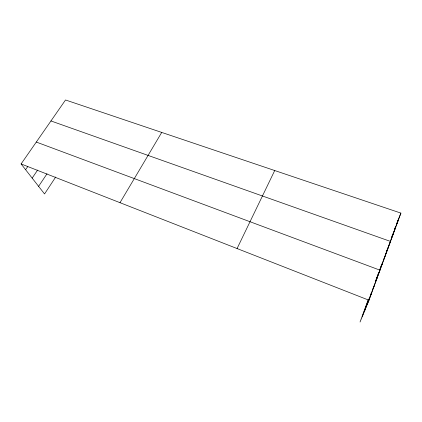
<?xml version="1.0" encoding="UTF-8"?>
<svg xmlns="http://www.w3.org/2000/svg" width="422" height="422" viewBox="0 0 422 422"><rect width="100%" height="100%" fill="white"/><g stroke="black" fill="none" stroke-linecap="round" stroke-linejoin="round"><path stroke-width="0.63" d="M367.24 304.489L372.71 289.561M372.932 288.949L375.174 282.83M380.691 267.775L375.401 282.218L377.289 277.565M380.908 267.184L388.208 247.266L387.09 249.998M390.798 240.192L388.419 246.685L390.524 241.431L50.956 120.95M393.367 233.176L391.015 239.601L393.162 234.231M395.91 226.234L393.584 232.591L395.767 227.11M398.426 219.371L396.126 225.659L398.347 220.068M368.274 299.594L360.04 322.023L368.986 300.232L400.9 213.099L65.526 99.977L21.1 163.936L44.542 193.951L55.699 177.018M362.271 316.59L368.316 300.116M364.713 310.639L369.16 298.512M370.263 295.505L370.917 293.717M376.118 279.538L377.184 276.621M377.827 274.87L378.46 273.139M379.52 270.254L380.159 268.519M380.786 266.799L381.836 263.945M391.769 236.847L392.898 233.767M394.686 228.893L395.356 227.062M396.97 222.99L398.4 219.398M398.637 218.796L400.9 213.099M386.441 251.623L386.868 250.552M385.872 253.643L387.934 248.5M383.297 260.669L385.318 255.648M380.913 267.231L382.67 262.869M375.258 281.875L376.408 279.037M376.64 278.467L379.995 270.175L36.297 142.056M372.937 288.991L374.551 285.035M369.988 296.982L371.782 292.594M237.069 248.547L274.722 170.541M119.996 202.681L161.726 132.424M38.602 186.345L47.006 173.764M32.172 178.11L37.621 170.071M25.6 169.697L27.657 166.706M21.1 163.936L368.986 300.232"/></g></svg>
